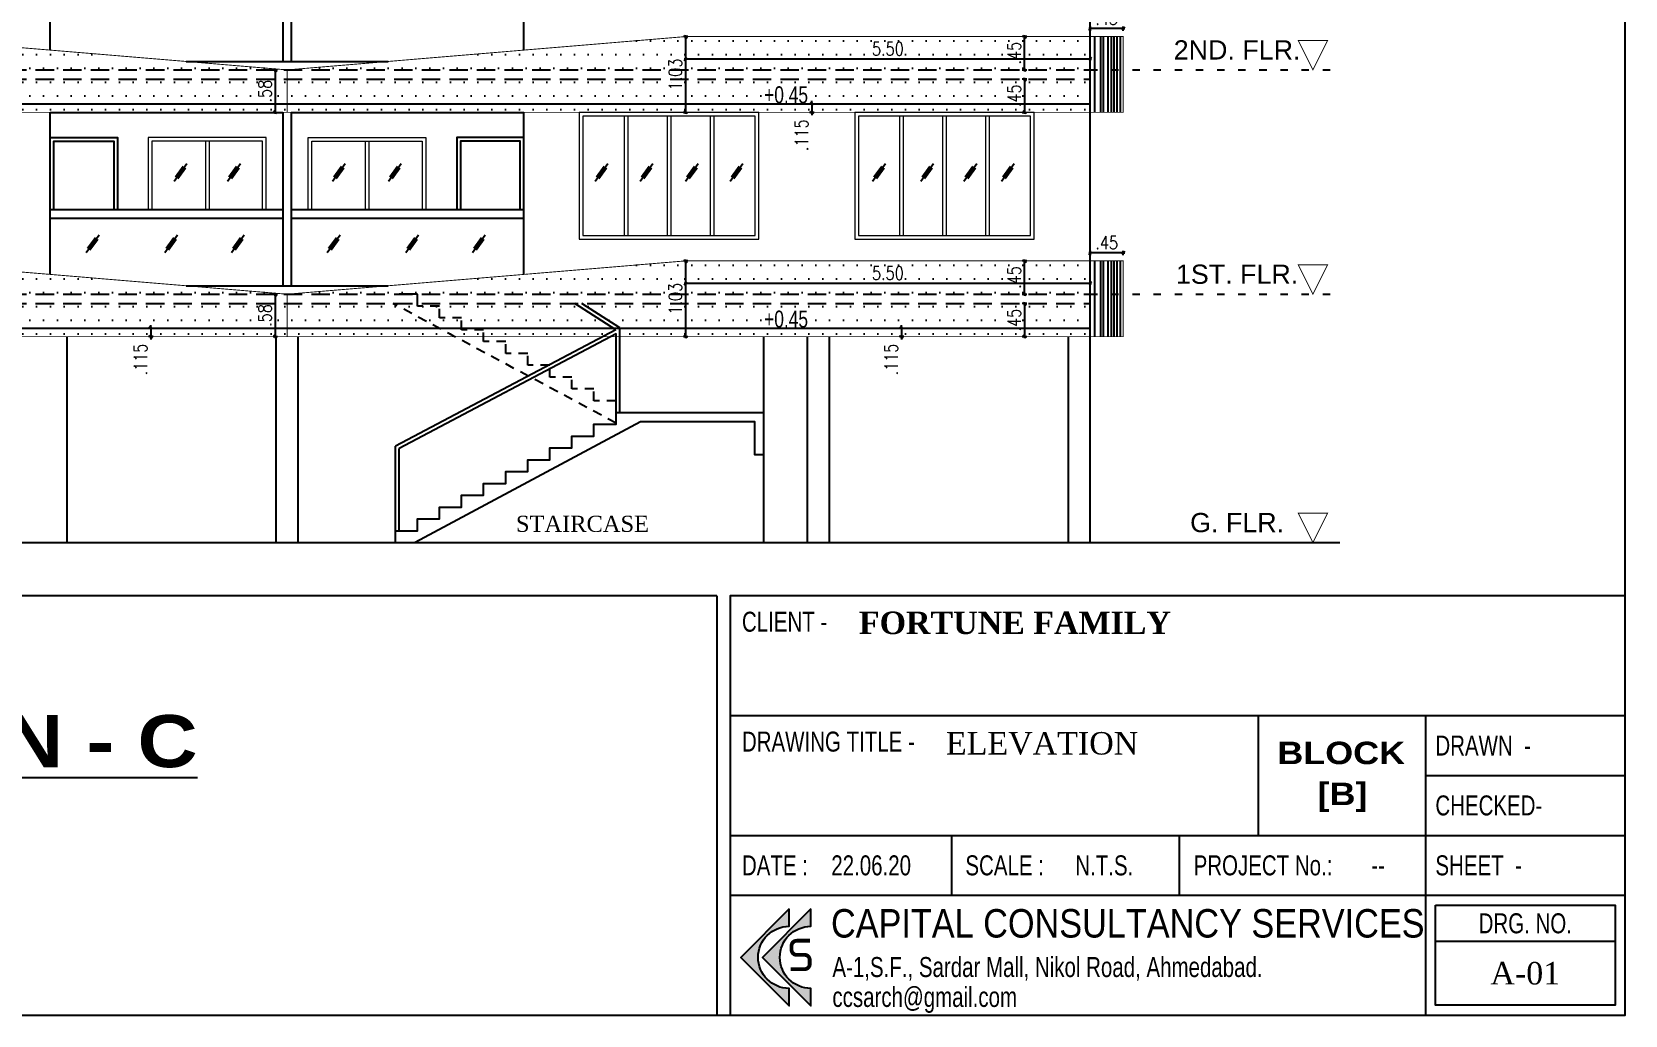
# Model space of a CAD drawing. Header units: inches. Extents: x 14235 to 14499, y 0 to 2549.
# Drawn here: x 14346 to 14367.67, y 2408.55 to 2421.92 of the extents above; entities that cross this region are included whole.
import ezdxf
from ezdxf.enums import TextEntityAlignment as Align

# ---------------------------------------------------------------- set-up
doc = ezdxf.new("R2010")
doc.units = ezdxf.units.IN
doc.header["$LTSCALE"] = 0.25
doc.header["$MEASUREMENT"] = 0
doc.header["$PDMODE"] = 35
for name, pattern in [('1', [0]), ('DASHEDX2', [1.5, 1, -0.5]), ('DOTX2', [0.5, 0, -0.5])]:
    doc.linetypes.add(name, pattern=pattern)
for name, color, linetype in [('DOOR', 104, 'Continuous'), ('edges', 1, 'Continuous'), ('ELE.PROJ.', 1, 'Continuous'), ('GLASS WINDOW', 251, '1'), ('hatch', 251, 'Continuous'), ('proj-internal', 1, 'DASHEDX2'), ('Stair', 56, 'Continuous'), ('steel', 251, 'Continuous'), ('text-large', 7, 'Continuous'), ('text-small', 7, 'Continuous'), ('vp', 7, 'Continuous'), ('wall', 7, 'Continuous'), ('walls', 7, 'Continuous'), ('WORK TEX', 6, 'Continuous'), ('WORKING DIM', 7, 'Continuous')]:
    doc.layers.add(name, color=color, linetype=linetype)
doc.layers.add('WINDOW', color=106, linetype='Continuous', lineweight=13)
doc.styles.add('ARIAL', font='TIMES_0.TTF')
doc.styles.add('ARL', font='swisscl_0.ttf')
doc.styles.add('B', font='ARIBLK_0.TTF')
doc.styles.add('BOLD TIME', font='TIMESBD_0.TTF')
doc.styles.add('romans', font='romans.shx', dxfattribs={"width": 0.8})
doc.styles.add('SansSerif', font='sanss__.ttf', dxfattribs={"width": 0.8})
doc.dimstyles.new('121', dxfattribs={"dimscale": 0.1, "dimtxt": 1.8, "dimasz": 0.2, "dimexe": 0.03125, "dimexo": 0.25, "dimgap": 0.5, "dimtad": 1, "dimzin": 4, "dimdsep": 46, "dimtxsty": 'romans', "dimblk1": 'MINITICK', "dimblk2": 'MINITICK', "dimsah": 1, "dimcen": 1, "dimse1": 1, "dimse2": 1, "dimclrd": 252, "dimclre": 256, "dimclrt": 7, "dimadec": 3, "dimazin": 0, "dimtfac": 0.8, "dimtix": 1, "dimtmove": 2, "dimatfit": 3, "dimfxl": 0, "dimtolj": 1, "dimtzin": 3, "dimarcsym": 0})
pattern_1 = [(0, (-42.02476, 0), (0.09375, 0.1875), [0, -0.1875])]
pattern_2 = [(0, (-42.02476, 3.05), (0.09375, 0.1875), [0, -0.1875])]

# ---------------------------------------------------------------- blocks, each defined once
blk = doc.blocks.new('TITLE')
at = {"layer": 'text-large'}
for points in [[(-2.4884, 0.3588), (-2.4884, 0.4159), (-2.6781, 0.2261), (-2.4884, 0.0364), (-2.4884, 0.0935), (-2.4884, 0.1047, -1), (-2.4884, 0.3476)], [(-2.5931, 0.2261), (-2.4033, 0.0364), (-2.4033, 0.0935), (-2.4033, 0.1047, -1), (-2.4033, 0.3476), (-2.4033, 0.3588), (-2.4033, 0.4159)]]:
    blk.add_hatch(color=256, dxfattribs=at).paths.add_polyline_path(points)
for points in [[(-2.4884, 0.4159), (-2.6781, 0.2261), (-2.4884, 0.0364), (-2.4884, 0.0935), (-2.4884, 0.1047, -1), (-2.4884, 0.3476), (-2.4884, 0.3588)], [(-2.4033, 0.4159), (-2.5931, 0.2261), (-2.4033, 0.0364), (-2.4033, 0.0935), (-2.4033, 0.1047, -1), (-2.4033, 0.3476), (-2.4033, 0.3588)]]:
    blk.add_lwpolyline(points, format="xyb", close=True, dxfattribs=at)
at = {"layer": 'text-small', "color": 174, "true_color": 0x00008f, "const_width": 0.015}
blk.add_lwpolyline([(-2.4076, 0.2911), (-2.4592, 0.2911, 0.414214), (-2.4792, 0.2711), (-2.4792, 0.2558, 0.414214), (-2.4592, 0.2358), (-2.4282, 0.2358, -0.414214), (-2.4082, 0.2158), (-2.4082, 0.2, -0.414214), (-2.4282, 0.18), (-2.4832, 0.18)], format="xyb", dxfattribs=at)
at = {"layer": 'text-large', "style": 'SansSerif', "width": 0.861038}
blk.add_text(' CAPITAL CONSULTANCY SERVICES', height=0.111328, dxfattribs=at).set_placement((-2.3621, 0.3036))
at = {"layer": 'text-small', "color": 174, "true_color": 0x00008f, "style": 'ARL'}
for s, p in [('A-1,S.F., Sardar Mall, Nikol Road, Ahmedabad.', (-2.3194, 0.1492)), ('ccsarch@gmail.com', (-2.3194, 0.0322))]:
    blk.add_text(s, height=0.078125, dxfattribs=at).set_placement(p)
blk = doc.blocks.new('MINITICK')
at = {"color": 7}
for p, q in [((1, 1), (-1, -1)), ((-1, 0), (1, 0)), ((0, -1.5), (0, 1.5))]:
    blk.add_line(p, q, dxfattribs=at)
blk = doc.blocks.new('*D785')
at = {"layer": 'Defpoints', "color": 0, "transparency": 16777216}
for p in [(14349.474, 2418.353), (14349.313, 2417.776), (14349.474, 2417.776)]:
    blk.add_point(p, dxfattribs=at)
at = {"layer": 'WORKING DIM', "color": 252, "lineweight": -2, "transparency": 16777216}
blk.add_line((14349.313, 2418.333), (14349.313, 2417.796), dxfattribs=at)
at = {"layer": 'WORKING DIM', "color": 252, "lineweight": -2, "transparency": 16777216, "xscale": 0.02, "yscale": 0.02, "zscale": 0.02}
for p, rotation in [((14349.313, 2418.353), 90), ((14349.313, 2417.776), 270)]:
    blk.add_blockref('MINITICK', p, dxfattribs=dict(at, rotation=rotation))
at = {"layer": 'WORKING DIM', "color": 7, "transparency": 16777216, "insert": (14349.173, 2418.064), "char_height": 0.18, "attachment_point": 5, "rotation": 90, "style": 'romans'}
blk.add_mtext('\\A1;.58', dxfattribs=at)
blk = doc.blocks.new('*D1121')
at = {"layer": 'Defpoints', "color": 0, "transparency": 16777216}
for p in [(14360.392, 2418.914), (14360.392, 2418.806), (14360.842, 2418.806)]:
    blk.add_point(p, dxfattribs=at)
at = {"layer": 'WORKING DIM', "color": 252, "lineweight": -2, "transparency": 16777216}
blk.add_line((14360.822, 2418.914), (14360.412, 2418.914), dxfattribs=at)
at = {"layer": 'WORKING DIM', "color": 252, "lineweight": -2, "transparency": 16777216, "xscale": 0.02, "yscale": 0.02, "zscale": 0.02, "rotation": 180}
blk.add_blockref('MINITICK', (14360.392, 2418.914), dxfattribs=at)
at = {"layer": 'WORKING DIM', "color": 252, "lineweight": -2, "transparency": 16777216, "xscale": 0.02, "yscale": 0.02, "zscale": 0.02}
blk.add_blockref('MINITICK', (14360.842, 2418.914), dxfattribs=at)
at = {"layer": 'WORKING DIM', "color": 7, "transparency": 16777216, "insert": (14360.617, 2419.054), "char_height": 0.18, "attachment_point": 5, "style": 'romans'}
blk.add_mtext('\\A1;.45', dxfattribs=at)
blk = doc.blocks.new('*D1122')
at = {"layer": 'Defpoints', "color": 0, "transparency": 16777216}
for p in [(14360.392, 2419.173), (14354.892, 2418.806), (14354.892, 2418.5)]:
    blk.add_point(p, dxfattribs=at)
at = {"layer": 'WORKING DIM', "color": 252, "lineweight": -2, "transparency": 16777216}
blk.add_line((14360.372, 2418.5), (14354.912, 2418.5), dxfattribs=at)
at = {"layer": 'WORKING DIM', "color": 252, "lineweight": -2, "transparency": 16777216, "xscale": 0.02, "yscale": 0.02, "zscale": 0.02, "rotation": 180}
blk.add_blockref('MINITICK', (14354.892, 2418.5), dxfattribs=at)
at = {"layer": 'WORKING DIM', "color": 252, "lineweight": -2, "transparency": 16777216, "xscale": 0.02, "yscale": 0.02, "zscale": 0.02}
blk.add_blockref('MINITICK', (14360.392, 2418.5), dxfattribs=at)
at = {"layer": 'WORKING DIM', "color": 7, "transparency": 16777216, "insert": (14357.642, 2418.64), "char_height": 0.18, "attachment_point": 5, "style": 'romans'}
blk.add_mtext('\\A1;5.50', dxfattribs=at)
blk = doc.blocks.new('*D1123')
at = {"layer": 'Defpoints', "color": 0, "transparency": 16777216}
for p in [(14354.892, 2418.806), (14354.892, 2417.776), (14354.892, 2417.776)]:
    blk.add_point(p, dxfattribs=at)
at = {"layer": 'WORKING DIM', "color": 252, "lineweight": -2, "transparency": 16777216}
blk.add_line((14354.892, 2418.786), (14354.892, 2417.796), dxfattribs=at)
at = {"layer": 'WORKING DIM', "color": 252, "lineweight": -2, "transparency": 16777216, "xscale": 0.02, "yscale": 0.02, "zscale": 0.02}
for p, rotation in [((14354.892, 2418.806), 90), ((14354.892, 2417.776), 270)]:
    blk.add_blockref('MINITICK', p, dxfattribs=dict(at, rotation=rotation))
at = {"layer": 'WORKING DIM', "color": 7, "transparency": 16777216, "insert": (14354.752, 2418.291), "char_height": 0.18, "attachment_point": 5, "rotation": 90, "style": 'romans'}
blk.add_mtext('\\A1;1.03', dxfattribs=at)
blk = doc.blocks.new('*D1124')
at = {"layer": 'Defpoints', "color": 0, "transparency": 16777216}
for p in [(14339.33, 2418.806), (14359.5, 2418.806), (14359.618, 2418.353)]:
    blk.add_point(p, dxfattribs=at)
at = {"layer": 'WORKING DIM', "color": 252, "lineweight": -2, "transparency": 16777216}
blk.add_line((14359.5, 2418.373), (14359.5, 2418.786), dxfattribs=at)
at = {"layer": 'WORKING DIM', "color": 252, "lineweight": -2, "transparency": 16777216, "xscale": 0.02, "yscale": 0.02, "zscale": 0.02}
for p, rotation in [((14359.5, 2418.806), 90), ((14359.5, 2418.353), 270)]:
    blk.add_blockref('MINITICK', p, dxfattribs=dict(at, rotation=rotation))
at = {"layer": 'WORKING DIM', "color": 7, "transparency": 16777216, "insert": (14359.36, 2418.58), "char_height": 0.18, "attachment_point": 5, "rotation": 90, "style": 'romans'}
blk.add_mtext('\\A1;.45', dxfattribs=at)
blk = doc.blocks.new('*D1125')
at = {"layer": 'Defpoints', "color": 0, "transparency": 16777216}
for p in [(14359.351, 2418.226), (14339.597, 2417.776), (14359.5, 2417.776)]:
    blk.add_point(p, dxfattribs=at)
at = {"layer": 'WORKING DIM', "color": 252, "lineweight": -2, "transparency": 16777216}
blk.add_line((14359.5, 2418.206), (14359.5, 2417.796), dxfattribs=at)
at = {"layer": 'WORKING DIM', "color": 252, "lineweight": -2, "transparency": 16777216, "xscale": 0.02, "yscale": 0.02, "zscale": 0.02}
for p, rotation in [((14359.5, 2418.226), 90), ((14359.5, 2417.776), 270)]:
    blk.add_blockref('MINITICK', p, dxfattribs=dict(at, rotation=rotation))
at = {"layer": 'WORKING DIM', "color": 7, "transparency": 16777216, "insert": (14359.36, 2418.001), "char_height": 0.18, "attachment_point": 5, "rotation": 90, "style": 'romans'}
blk.add_mtext('\\A1;.45', dxfattribs=at)
blk = doc.blocks.new('*D1126')
at = {"layer": 'Defpoints', "color": 0, "transparency": 16777216}
for p in [(14349.474, 2421.403), (14349.313, 2420.826), (14349.474, 2420.826)]:
    blk.add_point(p, dxfattribs=at)
at = {"layer": 'WORKING DIM', "color": 252, "lineweight": -2, "transparency": 16777216}
blk.add_line((14349.313, 2421.383), (14349.313, 2420.846), dxfattribs=at)
at = {"layer": 'WORKING DIM', "color": 252, "lineweight": -2, "transparency": 16777216, "xscale": 0.02, "yscale": 0.02, "zscale": 0.02}
for p, rotation in [((14349.313, 2421.403), 90), ((14349.313, 2420.826), 270)]:
    blk.add_blockref('MINITICK', p, dxfattribs=dict(at, rotation=rotation))
at = {"layer": 'WORKING DIM', "color": 7, "transparency": 16777216, "insert": (14349.173, 2421.114), "char_height": 0.18, "attachment_point": 5, "rotation": 90, "style": 'romans'}
blk.add_mtext('\\A1;.58', dxfattribs=at)
blk = doc.blocks.new('*D1132')
at = {"layer": 'Defpoints', "color": 0, "transparency": 16777216}
for p in [(14360.392, 2421.964), (14360.392, 2421.856), (14360.842, 2421.856)]:
    blk.add_point(p, dxfattribs=at)
at = {"layer": 'WORKING DIM', "color": 252, "lineweight": -2, "transparency": 16777216}
blk.add_line((14360.822, 2421.964), (14360.412, 2421.964), dxfattribs=at)
at = {"layer": 'WORKING DIM', "color": 252, "lineweight": -2, "transparency": 16777216, "xscale": 0.02, "yscale": 0.02, "zscale": 0.02, "rotation": 180}
blk.add_blockref('MINITICK', (14360.392, 2421.964), dxfattribs=at)
at = {"layer": 'WORKING DIM', "color": 252, "lineweight": -2, "transparency": 16777216, "xscale": 0.02, "yscale": 0.02, "zscale": 0.02}
blk.add_blockref('MINITICK', (14360.842, 2421.964), dxfattribs=at)
at = {"layer": 'WORKING DIM', "color": 7, "transparency": 16777216, "insert": (14360.617, 2422.104), "char_height": 0.18, "attachment_point": 5, "style": 'romans'}
blk.add_mtext('\\A1;.45', dxfattribs=at)
blk = doc.blocks.new('*D1133')
at = {"layer": 'Defpoints', "color": 0, "transparency": 16777216}
for p in [(14360.392, 2422.223), (14354.892, 2421.856), (14354.892, 2421.55)]:
    blk.add_point(p, dxfattribs=at)
at = {"layer": 'WORKING DIM', "color": 252, "lineweight": -2, "transparency": 16777216}
blk.add_line((14360.372, 2421.55), (14354.912, 2421.55), dxfattribs=at)
at = {"layer": 'WORKING DIM', "color": 252, "lineweight": -2, "transparency": 16777216, "xscale": 0.02, "yscale": 0.02, "zscale": 0.02, "rotation": 180}
blk.add_blockref('MINITICK', (14354.892, 2421.55), dxfattribs=at)
at = {"layer": 'WORKING DIM', "color": 252, "lineweight": -2, "transparency": 16777216, "xscale": 0.02, "yscale": 0.02, "zscale": 0.02}
blk.add_blockref('MINITICK', (14360.392, 2421.55), dxfattribs=at)
at = {"layer": 'WORKING DIM', "color": 7, "transparency": 16777216, "insert": (14357.642, 2421.69), "char_height": 0.18, "attachment_point": 5, "style": 'romans'}
blk.add_mtext('\\A1;5.50', dxfattribs=at)
blk = doc.blocks.new('*D1134')
at = {"layer": 'Defpoints', "color": 0, "transparency": 16777216}
for p in [(14354.892, 2421.856), (14354.892, 2420.826), (14354.892, 2420.826)]:
    blk.add_point(p, dxfattribs=at)
at = {"layer": 'WORKING DIM', "color": 252, "lineweight": -2, "transparency": 16777216}
blk.add_line((14354.892, 2421.836), (14354.892, 2420.846), dxfattribs=at)
at = {"layer": 'WORKING DIM', "color": 252, "lineweight": -2, "transparency": 16777216, "xscale": 0.02, "yscale": 0.02, "zscale": 0.02}
for p, rotation in [((14354.892, 2421.856), 90), ((14354.892, 2420.826), 270)]:
    blk.add_blockref('MINITICK', p, dxfattribs=dict(at, rotation=rotation))
at = {"layer": 'WORKING DIM', "color": 7, "transparency": 16777216, "insert": (14354.752, 2421.341), "char_height": 0.18, "attachment_point": 5, "rotation": 90, "style": 'romans'}
blk.add_mtext('\\A1;1.03', dxfattribs=at)
blk = doc.blocks.new('*D1135')
at = {"layer": 'Defpoints', "color": 0, "transparency": 16777216}
for p in [(14339.33, 2421.856), (14359.5, 2421.856), (14359.618, 2421.403)]:
    blk.add_point(p, dxfattribs=at)
at = {"layer": 'WORKING DIM', "color": 252, "lineweight": -2, "transparency": 16777216}
blk.add_line((14359.5, 2421.423), (14359.5, 2421.836), dxfattribs=at)
at = {"layer": 'WORKING DIM', "color": 252, "lineweight": -2, "transparency": 16777216, "xscale": 0.02, "yscale": 0.02, "zscale": 0.02}
for p, rotation in [((14359.5, 2421.856), 90), ((14359.5, 2421.403), 270)]:
    blk.add_blockref('MINITICK', p, dxfattribs=dict(at, rotation=rotation))
at = {"layer": 'WORKING DIM', "color": 7, "transparency": 16777216, "insert": (14359.36, 2421.63), "char_height": 0.18, "attachment_point": 5, "rotation": 90, "style": 'romans'}
blk.add_mtext('\\A1;.45', dxfattribs=at)
blk = doc.blocks.new('*D1136')
at = {"layer": 'Defpoints', "color": 0, "transparency": 16777216}
for p in [(14359.351, 2421.276), (14339.597, 2420.826), (14359.5, 2420.826)]:
    blk.add_point(p, dxfattribs=at)
at = {"layer": 'WORKING DIM', "color": 252, "lineweight": -2, "transparency": 16777216}
blk.add_line((14359.5, 2421.256), (14359.5, 2420.846), dxfattribs=at)
at = {"layer": 'WORKING DIM', "color": 252, "lineweight": -2, "transparency": 16777216, "xscale": 0.02, "yscale": 0.02, "zscale": 0.02}
for p, rotation in [((14359.5, 2421.276), 90), ((14359.5, 2420.826), 270)]:
    blk.add_blockref('MINITICK', p, dxfattribs=dict(at, rotation=rotation))
at = {"layer": 'WORKING DIM', "color": 7, "transparency": 16777216, "insert": (14359.36, 2421.051), "char_height": 0.18, "attachment_point": 5, "rotation": 90, "style": 'romans'}
blk.add_mtext('\\A1;.45', dxfattribs=at)
blk = doc.blocks.new('*D1502')
at = {"layer": 'Defpoints', "color": 0, "transparency": 16777216}
for p in [(14347.316, 2417.891), (14347.316, 2417.776), (14347.621, 2417.776)]:
    blk.add_point(p, dxfattribs=at)
at = {"layer": 'WORKING DIM', "color": 252, "lineweight": -2, "transparency": 16777216}
for p, q in [((14347.621, 2417.911), (14347.621, 2417.931)), ((14347.621, 2417.891), (14347.621, 2417.776)), ((14347.621, 2417.756), (14347.621, 2417.736))]:
    blk.add_line(p, q, dxfattribs=at)
at = {"layer": 'WORKING DIM', "color": 252, "lineweight": -2, "transparency": 16777216, "xscale": 0.02, "yscale": 0.02, "zscale": 0.02}
for p, rotation in [((14347.621, 2417.891), 270), ((14347.621, 2417.776), 90)]:
    blk.add_blockref('MINITICK', p, dxfattribs=dict(at, rotation=rotation))
at = {"layer": 'WORKING DIM', "color": 7, "transparency": 16777216, "insert": (14347.481, 2417.464), "char_height": 0.18, "attachment_point": 5, "rotation": 90, "style": 'romans'}
blk.add_mtext('\\A1;.115', dxfattribs=at)
blk = doc.blocks.new('*D1503')
at = {"layer": 'Defpoints', "color": 0, "transparency": 16777216}
for p in [(14357.522, 2417.891), (14357.522, 2417.776), (14357.827, 2417.776)]:
    blk.add_point(p, dxfattribs=at)
at = {"layer": 'WORKING DIM', "color": 252, "lineweight": -2, "transparency": 16777216}
for p, q in [((14357.827, 2417.911), (14357.827, 2417.931)), ((14357.827, 2417.891), (14357.827, 2417.776)), ((14357.827, 2417.756), (14357.827, 2417.736))]:
    blk.add_line(p, q, dxfattribs=at)
at = {"layer": 'WORKING DIM', "color": 252, "lineweight": -2, "transparency": 16777216, "xscale": 0.02, "yscale": 0.02, "zscale": 0.02}
for p, rotation in [((14357.827, 2417.891), 270), ((14357.827, 2417.776), 90)]:
    blk.add_blockref('MINITICK', p, dxfattribs=dict(at, rotation=rotation))
at = {"layer": 'WORKING DIM', "color": 7, "transparency": 16777216, "insert": (14357.687, 2417.464), "char_height": 0.18, "attachment_point": 5, "rotation": 90, "style": 'romans'}
blk.add_mtext('\\A1;.115', dxfattribs=at)
blk = doc.blocks.new('*D1504')
at = {"layer": 'Defpoints', "color": 0, "transparency": 16777216}
for p in [(14356.302, 2420.941), (14356.302, 2420.826), (14356.608, 2420.826)]:
    blk.add_point(p, dxfattribs=at)
at = {"layer": 'WORKING DIM', "color": 252, "lineweight": -2, "transparency": 16777216}
for p, q in [((14356.608, 2420.961), (14356.608, 2420.981)), ((14356.608, 2420.941), (14356.608, 2420.826)), ((14356.608, 2420.806), (14356.608, 2420.786))]:
    blk.add_line(p, q, dxfattribs=at)
at = {"layer": 'WORKING DIM', "color": 252, "lineweight": -2, "transparency": 16777216, "xscale": 0.02, "yscale": 0.02, "zscale": 0.02}
for p, rotation in [((14356.608, 2420.941), 270), ((14356.608, 2420.826), 90)]:
    blk.add_blockref('MINITICK', p, dxfattribs=dict(at, rotation=rotation))
at = {"layer": 'WORKING DIM', "color": 7, "transparency": 16777216, "insert": (14356.468, 2420.514), "char_height": 0.18, "attachment_point": 5, "rotation": 90, "style": 'romans'}
blk.add_mtext('\\A1;.115', dxfattribs=at)

msp = doc.modelspace()

# ---------------------------------------------------------------- hatches: boundary and pattern name
at = {"layer": 'hatch', "true_color": 0xc7b399}
h = msp.add_hatch(dxfattribs=at)
h.set_pattern_fill('DOTS', color=253, scale=3)
h.set_pattern_definition(pattern_2)
h.paths.add_polyline_path([(14349.474, 2421.403), (14344.055, 2421.856), (14338.555, 2421.856), (14338.555, 2420.826), (14349.474, 2420.826)])
h = msp.add_hatch(dxfattribs=at)
h.set_pattern_fill('DOTS', color=253, scale=3)
h.set_pattern_definition(pattern_2)
h.paths.add_polyline_path([(14360.392, 2421.856), (14354.892, 2421.856), (14349.474, 2421.403), (14349.474, 2420.826), (14360.392, 2420.826)])
h = msp.add_hatch(dxfattribs=at)
h.set_pattern_fill('DOTS', color=253, scale=3)
h.set_pattern_definition(pattern_1)
h.paths.add_polyline_path([(14349.474, 2418.353), (14344.055, 2418.806), (14338.555, 2418.806), (14338.555, 2417.776), (14349.474, 2417.776)])
h = msp.add_hatch(dxfattribs=at)
h.set_pattern_fill('DOTS', color=253, scale=3)
h.set_pattern_definition(pattern_1)
h.paths.add_polyline_path([(14360.392, 2417.776), (14360.392, 2418.806), (14354.892, 2418.806), (14349.474, 2418.353), (14349.474, 2417.776)])

# ---------------------------------------------------------------- linework, layer by layer
for p, q in [((14346.254, 2419.503), (14349.417, 2419.503)), ((14346.254, 2419.388), (14349.417, 2419.388)), ((14349.531, 2419.503), (14352.694, 2419.503)), ((14349.531, 2419.388), (14352.694, 2419.388))]:
    msp.add_line(p, q)
at = {"layer": 'DOOR'}
for points in [[(14346.254, 2419.503), (14346.254, 2420.483), (14347.168, 2420.483), (14347.168, 2419.503)], [(14352.694, 2419.503), (14352.694, 2420.483), (14351.78, 2420.483), (14351.78, 2419.503)], [(14346.304, 2419.503), (14346.304, 2420.433), (14347.118, 2420.433), (14347.118, 2419.503)], [(14352.644, 2419.503), (14352.644, 2420.433), (14351.83, 2420.433), (14351.83, 2419.503)]]:
    msp.add_lwpolyline(points, dxfattribs=at)
at = {"layer": 'edges', "const_width": 0.012}
for points in [[(14363.621, 2421.803), (14363.221, 2421.803), (14363.421, 2421.403)], [(14363.621, 2418.753), (14363.221, 2418.753), (14363.421, 2418.353)], [(14363.621, 2415.376), (14363.221, 2415.376), (14363.421, 2414.976)]]:
    msp.add_lwpolyline(points, close=True, dxfattribs=at)
at = {"layer": 'ELE.PROJ.', "color": 8}
for p, q in [((14360.453, 2421.856), (14360.453, 2420.826)), ((14360.531, 2421.856), (14360.531, 2420.826)), ((14360.571, 2421.856), (14360.571, 2420.826)), ((14360.632, 2421.856), (14360.632, 2420.826)), ((14360.678, 2421.856), (14360.678, 2420.826)), ((14360.712, 2421.856), (14360.712, 2420.826)), ((14360.753, 2421.856), (14360.753, 2420.826)), ((14360.801, 2421.856), (14360.801, 2420.826)), ((14360.453, 2418.806), (14360.453, 2417.776)), ((14360.531, 2418.806), (14360.531, 2417.776)), ((14360.571, 2418.806), (14360.571, 2417.776)), ((14360.632, 2418.806), (14360.632, 2417.776)), ((14360.678, 2418.806), (14360.678, 2417.776)), ((14360.712, 2418.806), (14360.712, 2417.776)), ((14360.753, 2418.806), (14360.753, 2417.776)), ((14360.801, 2418.806), (14360.801, 2417.776))]:
    msp.add_line(p, q, dxfattribs=at)
at = {"layer": 'ELE.PROJ.'}
for p, q in [((14338.555, 2420.941), (14360.392, 2420.941)), ((14338.555, 2417.891), (14360.392, 2417.891))]:
    msp.add_line(p, q, dxfattribs=at)
at = {"layer": 'ELE.PROJ.', "const_width": 0.012}
for points in [[(14349.474, 2420.826), (14338.105, 2420.826), (14338.105, 2421.856), (14344.055, 2421.856), (14349.474, 2421.403)], [(14349.474, 2420.826), (14360.842, 2420.826), (14360.842, 2421.856), (14354.892, 2421.856), (14349.474, 2421.403)], [(14349.474, 2417.776), (14338.105, 2417.776), (14338.105, 2418.806), (14344.055, 2418.806), (14349.474, 2418.353)], [(14349.474, 2417.776), (14360.842, 2417.776), (14360.842, 2418.806), (14354.892, 2418.806), (14349.474, 2418.353)]]:
    msp.add_lwpolyline(points, close=True, dxfattribs=at)
at = {"layer": 'GLASS WINDOW', "color": 4, "ltscale": 200}
for p, q in [((14348.112, 2420.126), (14347.938, 2419.884)), ((14348.062, 2420.09), (14347.957, 2419.944)), ((14348.094, 2420.066), (14347.989, 2419.92)), ((14348.839, 2420.126), (14348.665, 2419.884)), ((14348.788, 2420.09), (14348.683, 2419.944)), ((14348.821, 2420.066), (14348.716, 2419.92)), ((14350.264, 2420.126), (14350.09, 2419.884)), ((14350.213, 2420.09), (14350.108, 2419.944)), ((14350.246, 2420.066), (14350.141, 2419.92)), ((14351.027, 2420.126), (14350.853, 2419.884)), ((14350.977, 2420.09), (14350.872, 2419.944)), ((14351.009, 2420.066), (14350.904, 2419.92)), ((14353.836, 2420.126), (14353.662, 2419.884)), ((14353.785, 2420.09), (14353.68, 2419.944)), ((14353.818, 2420.066), (14353.713, 2419.92)), ((14354.447, 2420.126), (14354.274, 2419.884)), ((14354.397, 2420.09), (14354.292, 2419.944)), ((14354.429, 2420.066), (14354.324, 2419.92)), ((14355.065, 2420.126), (14354.892, 2419.884)), ((14355.015, 2420.09), (14354.91, 2419.944)), ((14355.047, 2420.066), (14354.942, 2419.92)), ((14355.67, 2420.126), (14355.497, 2419.884)), ((14355.62, 2420.09), (14355.515, 2419.944)), ((14355.652, 2420.066), (14355.547, 2419.92)), ((14357.609, 2420.126), (14357.435, 2419.884)), ((14357.558, 2420.09), (14357.453, 2419.944)), ((14357.591, 2420.066), (14357.486, 2419.92)), ((14358.262, 2420.126), (14358.088, 2419.884)), ((14358.211, 2420.09), (14358.106, 2419.944)), ((14358.244, 2420.066), (14358.139, 2419.92)), ((14358.85, 2420.126), (14358.676, 2419.884)), ((14358.799, 2420.09), (14358.694, 2419.944)), ((14358.832, 2420.066), (14358.727, 2419.92)), ((14359.36, 2420.126), (14359.186, 2419.884)), ((14359.309, 2420.09), (14359.204, 2419.944)), ((14359.341, 2420.066), (14359.236, 2419.92)), ((14346.917, 2419.155), (14346.743, 2418.914)), ((14346.867, 2419.119), (14346.762, 2418.973)), ((14346.899, 2419.096), (14346.794, 2418.95)), ((14347.985, 2419.155), (14347.811, 2418.914)), ((14347.934, 2419.119), (14347.829, 2418.973)), ((14347.967, 2419.096), (14347.862, 2418.95)), ((14348.892, 2419.155), (14348.718, 2418.914)), ((14348.841, 2419.119), (14348.736, 2418.973)), ((14348.874, 2419.096), (14348.769, 2418.95)), ((14350.195, 2419.155), (14350.021, 2418.914)), ((14350.144, 2419.119), (14350.039, 2418.973)), ((14350.176, 2419.096), (14350.071, 2418.95)), ((14351.262, 2419.155), (14351.089, 2418.914)), ((14351.212, 2419.119), (14351.107, 2418.973)), ((14351.244, 2419.096), (14351.139, 2418.95)), ((14352.169, 2419.155), (14351.996, 2418.914)), ((14352.119, 2419.119), (14352.014, 2418.973)), ((14352.151, 2419.096), (14352.046, 2418.95))]:
    msp.add_line(p, q, dxfattribs=at)
at = {"layer": 'proj-internal', "color": 251}
for p, q in [((14338.555, 2421.403), (14360.392, 2421.403)), ((14338.555, 2421.276), (14360.392, 2421.276)), ((14338.555, 2418.353), (14360.392, 2418.353)), ((14338.555, 2418.226), (14360.392, 2418.226))]:
    msp.add_line(p, q, dxfattribs=at)
at = {"layer": 'proj-internal', "color": 251, "ltscale": 0.5}
msp.add_line((14353.946, 2416.601), (14350.914, 2418.226), dxfattribs=at)
at = {"layer": 'proj-internal', "color": 251}
msp.add_lwpolyline([(14351.246, 2418.192), (14351.246, 2418.353), (14350.946, 2418.353)], dxfattribs=at)
at = {"layer": 'proj-internal', "color": 251, "ltscale": 0.5}
for points in [[(14351.546, 2418.031), (14351.546, 2418.192), (14351.246, 2418.192)], [(14351.846, 2417.87), (14351.846, 2418.031), (14351.546, 2418.031)], [(14352.146, 2417.709), (14352.146, 2417.87), (14351.846, 2417.87)], [(14352.446, 2417.549), (14352.446, 2417.709), (14352.146, 2417.709)], [(14352.746, 2417.388), (14352.746, 2417.549), (14352.446, 2417.549)], [(14353.046, 2417.227), (14353.046, 2417.388), (14352.746, 2417.388)], [(14353.346, 2417.066), (14353.346, 2417.227), (14353.046, 2417.227)], [(14353.646, 2416.905), (14353.646, 2417.066), (14353.346, 2417.066)], [(14353.946, 2416.745), (14353.946, 2416.905), (14353.646, 2416.905)]]:
    msp.add_lwpolyline(points, dxfattribs=at)
at = {"layer": 'Stair', "ltscale": 10}
msp.add_lwpolyline([(14350.946, 2414.976), (14350.946, 2415.137), (14351.246, 2415.137), (14351.246, 2415.297), (14351.546, 2415.297), (14351.546, 2415.458), (14351.846, 2415.458), (14351.846, 2415.619), (14352.146, 2415.619), (14352.146, 2415.78), (14352.446, 2415.78), (14352.446, 2415.941), (14352.746, 2415.941), (14352.746, 2416.101), (14353.046, 2416.101), (14353.046, 2416.262), (14353.346, 2416.262), (14353.346, 2416.423), (14353.646, 2416.423), (14353.646, 2416.584), (14353.946, 2416.584), (14353.946, 2416.745), (14355.95, 2416.745), (14355.95, 2416.618), (14355.95, 2416.168), (14355.835, 2416.168), (14355.835, 2416.618), (14354.278, 2416.618), (14351.215, 2414.976)], dxfattribs=at)
at = {"layer": 'steel', "ltscale": 10}
for p, q in [((14353.945, 2417.868), (14353.387, 2418.226)), ((14353.996, 2417.895), (14353.48, 2418.226)), ((14353.945, 2417.868), (14350.946, 2416.287)), ((14353.996, 2416.745), (14353.996, 2417.895)), ((14353.946, 2417.812), (14350.996, 2416.256)), ((14353.946, 2416.745), (14353.946, 2417.812)), ((14350.946, 2415.137), (14350.946, 2416.287)), ((14350.996, 2415.137), (14350.996, 2416.256))]:
    msp.add_line(p, q, dxfattribs=at)
at = {"layer": 'text-small'}
msp.add_line((14365.086, 2409.554), (14367.53, 2409.554), dxfattribs=at)
for points in [[(14355.5, 2408.55), (14367.666, 2408.55), (14367.666, 2414.253), (14355.5, 2414.253)], [(14365.086, 2410.044), (14367.53, 2410.044), (14367.53, 2408.686), (14365.086, 2408.686)]]:
    msp.add_lwpolyline(points, close=True, dxfattribs=at)
at = {"layer": 'vp', "color": 1}
for p, q in [((14355.5, 2412.624), (14367.666, 2412.624)), ((14362.682, 2410.994), (14362.682, 2412.624)), ((14364.95, 2412.624), (14364.95, 2410.18)), ((14364.95, 2411.809), (14367.666, 2411.809)), ((14355.5, 2410.994), (14367.666, 2410.994)), ((14358.511, 2410.18), (14358.511, 2410.994)), ((14361.609, 2410.18), (14361.609, 2410.994)), ((14355.5, 2410.18), (14367.666, 2410.18)), ((14364.95, 2410.18), (14364.95, 2408.55))]:
    msp.add_line(p, q, dxfattribs=at)
at = {"layer": 'vp'}
msp.add_line((14360.786, 2410.191), (14360.786, 2410.18), dxfattribs=at)
msp.add_line((14360.786, 2410.191), (14360.786, 2410.18), dxfattribs=at)
at = {"layer": 'wall'}
for p, q in [((14360.392, 2414.976), (14360.392, 2456.103)), ((14346.254, 2421.672), (14346.254, 2423.876)), ((14349.417, 2423.876), (14349.417, 2421.518)), ((14349.531, 2423.876), (14349.531, 2421.518)), ((14352.694, 2421.672), (14352.694, 2423.876)), ((14348.1, 2421.518), (14350.847, 2421.518)), ((14349.417, 2421.409), (14349.417, 2421.403)), ((14349.531, 2421.409), (14349.531, 2421.403)), ((14346.254, 2418.622), (14346.254, 2420.826)), ((14349.417, 2420.826), (14349.417, 2418.468)), ((14349.531, 2420.826), (14349.531, 2418.468)), ((14352.694, 2418.622), (14352.694, 2420.826)), ((14348.1, 2418.468), (14350.847, 2418.468)), ((14349.417, 2418.359), (14349.417, 2418.353)), ((14349.531, 2418.359), (14349.531, 2418.353)), ((14346.482, 2414.976), (14346.482, 2417.776)), ((14349.324, 2414.976), (14349.324, 2417.776)), ((14349.624, 2414.976), (14349.624, 2417.776)), ((14355.95, 2417.776), (14355.95, 2414.976)), ((14356.548, 2414.976), (14356.548, 2417.776)), ((14356.848, 2414.976), (14356.848, 2417.776)), ((14360.092, 2417.776), (14360.092, 2414.976)), ((14337.555, 2414.976), (14361.392, 2414.976)), ((14355.315, 2414.253), (14330.733, 2414.253)), ((14355.315, 2414.253), (14355.315, 2408.55))]:
    msp.add_line(p, q, dxfattribs=at)
at = {"layer": 'wall', "linetype": 'DOTX2', "ltscale": 1.5}
for p, q in [((14360.392, 2421.403), (14363.787, 2421.403)), ((14360.392, 2418.353), (14363.787, 2418.353))]:
    msp.add_line(p, q, dxfattribs=at)
at = {"layer": 'wall'}
msp.add_lwpolyline([(14367.666, 2460.779), (14330.733, 2460.779), (14330.733, 2408.55), (14367.666, 2408.55)], close=True, dxfattribs=at)
at = {"layer": 'walls'}
for p, q in [((14346.254, 2420.826), (14349.417, 2420.826)), ((14349.531, 2420.826), (14352.694, 2420.826)), ((14361.392, 2414.976), (14363.787, 2414.976))]:
    msp.add_line(p, q, dxfattribs=at)
at = {"layer": 'WINDOW'}
for p, q in [((14354.057, 2420.776), (14354.057, 2419.153)), ((14354.107, 2420.776), (14354.107, 2419.153)), ((14354.642, 2420.776), (14354.642, 2419.153)), ((14354.692, 2420.776), (14354.692, 2419.153)), ((14355.227, 2420.776), (14355.227, 2419.153)), ((14355.277, 2420.776), (14355.277, 2419.153)), ((14357.801, 2420.776), (14357.801, 2419.153)), ((14357.851, 2420.776), (14357.851, 2419.153)), ((14358.386, 2420.776), (14358.386, 2419.153)), ((14358.436, 2420.776), (14358.436, 2419.153)), ((14358.97, 2420.776), (14358.97, 2419.153)), ((14359.02, 2420.776), (14359.02, 2419.153)), ((14348.363, 2420.433), (14348.363, 2419.503)), ((14348.413, 2420.433), (14348.413, 2419.503)), ((14350.535, 2420.433), (14350.535, 2419.503)), ((14350.585, 2420.433), (14350.585, 2419.503))]:
    msp.add_line(p, q, dxfattribs=at)
for points in [[(14353.447, 2419.103), (14355.886, 2419.103), (14355.886, 2420.826), (14353.447, 2420.826)], [(14353.497, 2419.153), (14355.836, 2419.153), (14355.836, 2420.776), (14353.497, 2420.776)], [(14357.191, 2419.103), (14359.63, 2419.103), (14359.63, 2420.826), (14357.191, 2420.826)], [(14357.241, 2419.153), (14359.58, 2419.153), (14359.58, 2420.776), (14357.241, 2420.776)]]:
    msp.add_lwpolyline(points, close=True, dxfattribs=at)
for points in [[(14349.188, 2419.503), (14349.188, 2420.483), (14347.587, 2420.483), (14347.587, 2419.503)], [(14349.76, 2419.503), (14349.76, 2420.483), (14351.36, 2420.483), (14351.36, 2419.503)], [(14349.138, 2419.503), (14349.138, 2420.433), (14347.637, 2420.433), (14347.637, 2419.503)], [(14349.81, 2419.503), (14349.81, 2420.433), (14351.31, 2420.433), (14351.31, 2419.503)]]:
    msp.add_lwpolyline(points, dxfattribs=at)

# ---------------------------------------------------------------- block references
at = {"xscale": 3.475956439180787, "yscale": 3.475956439180787, "zscale": 3.475956439180787}
msp.add_blockref('TITLE', (14364.95, 2408.55), dxfattribs=at)

# ---------------------------------------------------------------- texts
at = {"layer": 'text-large', "lineweight": -3, "style": 'SansSerif'}
for s, p in [('2ND. FLR.', (14362.39, 2421.675)), ('1ST. FLR.', (14362.39, 2418.625)), ('G. FLR.', (14362.39, 2415.248))]:
    msp.add_text(s, height=0.2613, dxfattribs=at).set_placement(p, align=Align.MIDDLE_CENTER)
at = {"layer": 'text-large'}
for s, height, style, p in [('STAIRCASE', 0.22, 'ARIAL', (14353.49, 2415.231)), ('%%UELEVATION - C', 0.70873, 'B', (14344.103, 2412.276))]:
    msp.add_text(s, height=height, dxfattribs=dict(at, style=style)).set_placement(p, align=Align.MIDDLE_CENTER)
at = {"layer": 'text-small'}
for s, height, style, p in [('CLIENT -', 0.2716, 'ARL', (14355.658, 2413.764)), ('FORTUNE FAMILY ', 0.3055, 'BOLD TIME', (14357.248, 2413.732)), ('DRAWING TITLE -', 0.27156, 'ARL', (14355.658, 2412.134)), ('ELEVATION', 0.3055, 'ARIAL', (14358.432, 2412.094)), ('BLOCK', 0.3055, 'B', (14362.937, 2411.963)), ('[B]', 0.3055, 'B', (14363.484, 2411.406))]:
    msp.add_text(s, height=height, dxfattribs=dict(at, style=style)).set_placement(p)
at = {"layer": 'text-small', "style": 'ARL'}
for s, height, p in [('DRAWN  -', 0.2716, (14365.086, 2412.216)), ('CHECKED-', 0.2716, (14365.086, 2411.402)), ('DATE :', 0.2716, (14355.658, 2410.587)), ('22.06.20', 0.2716, (14356.873, 2410.587)), ('SCALE :', 0.2716, (14358.696, 2410.587)), ('N.T.S.', 0.2716, (14360.19, 2410.587)), ('PROJECT No.:', 0.27156, (14361.799, 2410.587)), ('SHEET  -', 0.2716, (14365.086, 2410.587)), ('--', 0.2716, (14364.214, 2410.587))]:
    msp.add_text(s, height=height, dxfattribs=at).set_placement(p, align=Align.MIDDLE_LEFT)
at = {"layer": 'text-small'}
for s, height, style, p in [('DRG. NO.', 0.2716, 'ARL', (14366.308, 2409.799)), ('A-01', 0.3055, 'ARIAL', (14366.308, 2409.12))]:
    msp.add_text(s, height=height, dxfattribs=dict(at, style=style)).set_placement(p, align=Align.MIDDLE_CENTER)
at = {"layer": 'WORK TEX', "color": 7, "style": 'ARL'}
for p in [(14356.291, 2421.065), (14356.291, 2418.015)]:
    msp.add_text('+0.45 ', height=0.23, dxfattribs=at).set_placement(p, align=Align.MIDDLE_CENTER)

# ---------------------------------------------------------------- dimensions: what is measured, and where the dimension line sits
at = {"layer": 'WORKING DIM'}
for base, p1, p2, angle, picture, middle in [((14354.892, 2421.55), (14360.392, 2422.223), (14354.892, 2421.856), 180, '*D1133', (14357.642, 2421.69)), ((14360.392, 2421.964), (14360.842, 2421.856), (14360.392, 2421.856), 180, '*D1132', (14360.617, 2422.104)), ((14359.5, 2421.856), (14359.618, 2421.403), (14339.33, 2421.856), 90, '*D1135', (14359.36, 2421.63)), ((14354.892, 2420.826), (14354.892, 2421.856), (14354.892, 2420.826), 90, '*D1134', (14354.752, 2421.341)), ((14349.313, 2420.826), (14349.474, 2421.403), (14349.474, 2420.826), 90, '*D1126', (14349.173, 2421.114)), ((14359.5, 2420.826), (14359.351, 2421.276), (14339.597, 2420.826), 90, '*D1136', (14359.36, 2421.051)), ((14354.892, 2418.5), (14360.392, 2419.173), (14354.892, 2418.806), 180, '*D1122', (14357.642, 2418.64)), ((14360.392, 2418.914), (14360.842, 2418.806), (14360.392, 2418.806), 180, '*D1121', (14360.617, 2419.054)), ((14359.5, 2418.806), (14359.618, 2418.353), (14339.33, 2418.806), 90, '*D1124', (14359.36, 2418.58)), ((14354.892, 2417.776), (14354.892, 2418.806), (14354.892, 2417.776), 90, '*D1123', (14354.752, 2418.291)), ((14349.313, 2417.776), (14349.474, 2418.353), (14349.474, 2417.776), 90, '*D785', (14349.173, 2418.064)), ((14359.5, 2417.776), (14359.351, 2418.226), (14339.597, 2417.776), 90, '*D1125', (14359.36, 2418.001))]:
    dim = msp.add_linear_dim(base=base, p1=p1, p2=p2, angle=angle, dimstyle='121', override={"dimfxl": 0.18, "dimfxlon": 1}, dxfattribs=at)
    dim.commit()
    dim.dimension.update_dxf_attribs({"geometry": picture, "text_midpoint": middle})
for base, p1, p2, picture, middle in [((14356.608, 2420.826), (14356.302, 2420.941), (14356.302, 2420.826), '*D1504', (14356.468, 2420.514)), ((14347.621, 2417.776), (14347.316, 2417.891), (14347.316, 2417.776), '*D1502', (14347.481, 2417.464)), ((14357.827, 2417.776), (14357.522, 2417.891), (14357.522, 2417.776), '*D1503', (14357.687, 2417.464))]:
    dim = msp.add_linear_dim(base=base, p1=p1, p2=p2, angle=90, text='.115', dimstyle='121', override={"dimfxl": 0.18, "dimfxlon": 1}, dxfattribs=at)
    dim.commit()
    dim.dimension.update_dxf_attribs({"geometry": picture, "text_midpoint": middle, "dimtype": 160})

doc.saveas('drawing.dxf')
